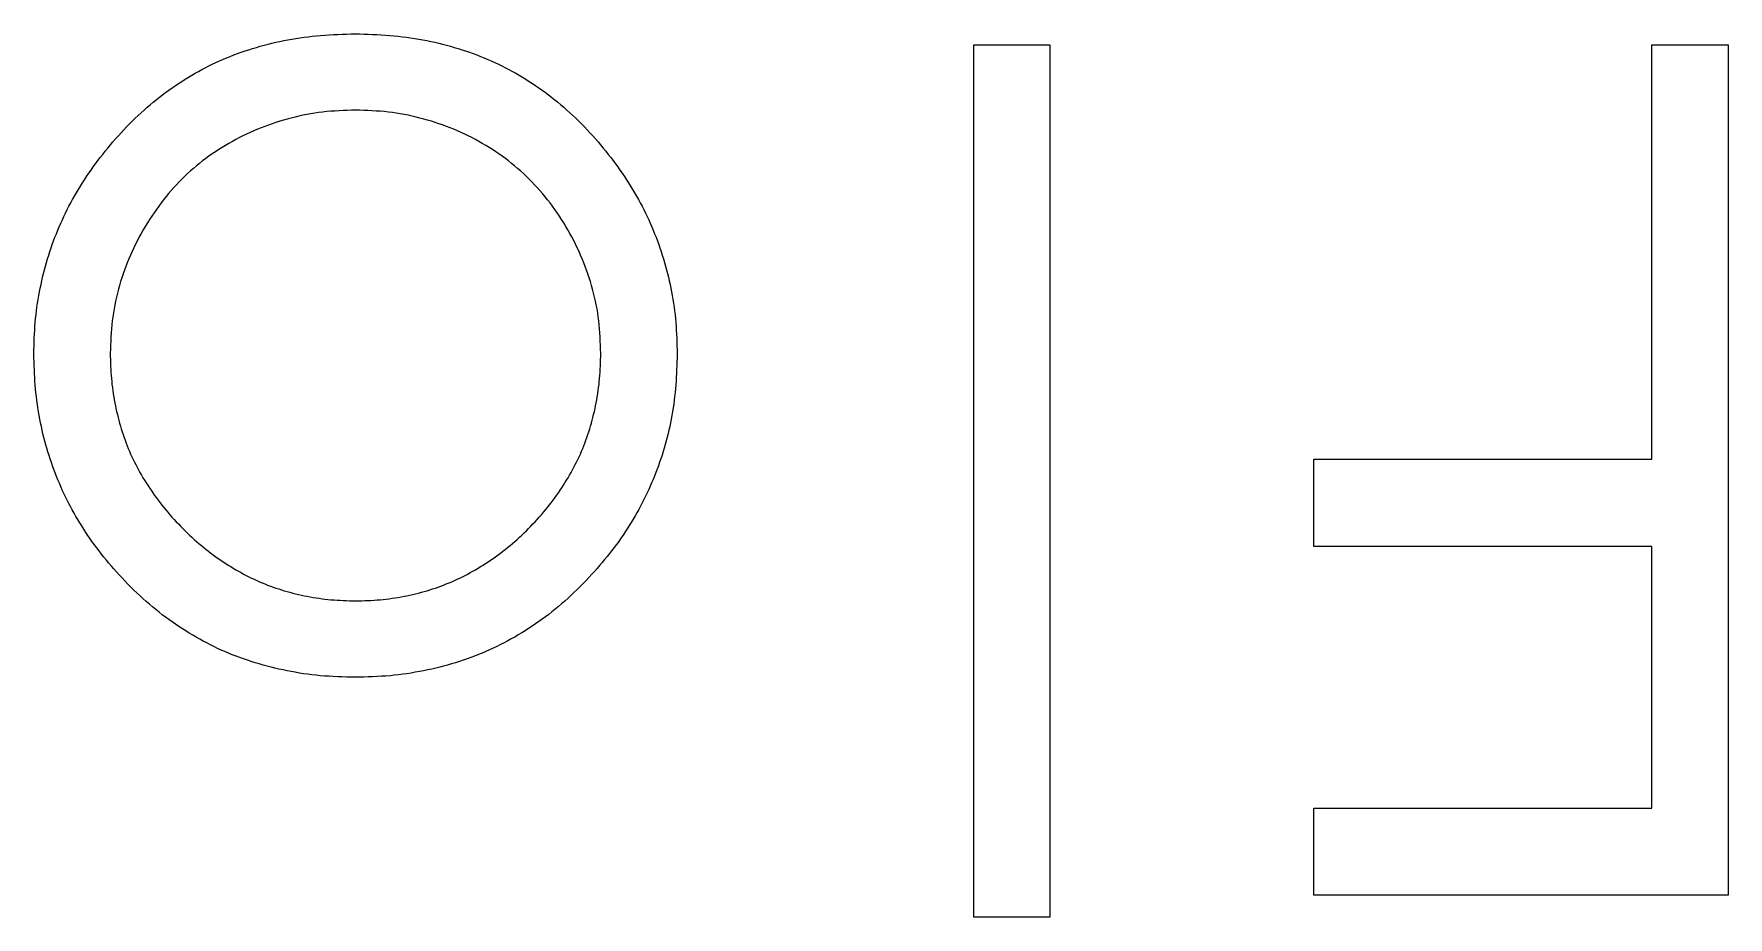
# Model space of a CAD drawing. Header units: millimetres. Extents: x 0 to 276, y 0 to 293.
# Drawn here: x 100.02 to 106.99, y 175.56 to 179.2 of the extents above; entities that cross this region are included whole.
import ezdxf

# ---------------------------------------------------------------- set-up
doc = ezdxf.new("R2010")
doc.units = ezdxf.units.MM

msp = doc.modelspace()

# ---------------------------------------------------------------- linework, layer by layer
at = {"color": 18, "linetype": 'Continuous', "lineweight": 15, "true_color": 0x000000}
for p, q in [((103.8894, 175.5618), (103.8894, 179.1516)), ((103.8894, 179.1516), (104.2035, 179.1516)), ((103.8894, 175.5618), (103.8894, 179.1516)), ((103.8894, 179.1516), (104.2035, 179.1516)), ((103.8894, 175.5618), (103.8894, 179.1516)), ((103.8894, 179.1516), (104.2035, 179.1516)), ((103.8894, 175.5618), (103.8894, 179.1516)), ((103.8894, 179.1516), (104.2035, 179.1516)), ((104.2035, 179.1516), (104.2035, 175.5618)), ((104.2035, 179.1516), (104.2035, 175.5618)), ((104.2035, 179.1516), (104.2035, 175.5618)), ((104.2035, 179.1516), (104.2035, 175.5618)), ((106.6804, 177.4465), (106.6804, 179.1516)), ((106.6804, 179.1516), (106.9945, 179.1516)), ((106.6804, 177.4465), (106.6804, 179.1516)), ((106.6804, 179.1516), (106.9945, 179.1516)), ((106.6804, 177.4465), (106.6804, 179.1516)), ((106.6804, 179.1516), (106.9945, 179.1516)), ((106.6804, 177.4465), (106.6804, 179.1516)), ((106.6804, 179.1516), (106.9945, 179.1516)), ((106.9945, 179.1516), (106.9945, 175.6516)), ((106.9945, 179.1516), (106.9945, 175.6516)), ((106.9945, 179.1516), (106.9945, 175.6516)), ((106.9945, 179.1516), (106.9945, 175.6516)), ((105.2894, 177.4465), (106.6804, 177.4465)), ((105.2894, 177.0875), (105.2894, 177.4465)), ((105.2894, 177.4465), (106.6804, 177.4465)), ((105.2894, 177.0875), (105.2894, 177.4465)), ((105.2894, 177.4465), (106.6804, 177.4465)), ((105.2894, 177.0875), (105.2894, 177.4465)), ((105.2894, 177.4465), (106.6804, 177.4465)), ((105.2894, 177.0875), (105.2894, 177.4465)), ((106.6804, 177.0875), (105.2894, 177.0875)), ((106.6804, 177.0875), (105.2894, 177.0875)), ((106.6804, 177.0875), (105.2894, 177.0875)), ((106.6804, 177.0875), (105.2894, 177.0875)), ((106.6804, 176.0106), (106.6804, 177.0875)), ((106.6804, 176.0106), (106.6804, 177.0875)), ((106.6804, 176.0106), (106.6804, 177.0875)), ((106.6804, 176.0106), (106.6804, 177.0875)), ((105.2894, 176.0106), (106.6804, 176.0106)), ((105.2894, 175.6516), (105.2894, 176.0106)), ((105.2894, 176.0106), (106.6804, 176.0106)), ((105.2894, 175.6516), (105.2894, 176.0106)), ((105.2894, 176.0106), (106.6804, 176.0106)), ((105.2894, 175.6516), (105.2894, 176.0106)), ((105.2894, 176.0106), (106.6804, 176.0106)), ((105.2894, 175.6516), (105.2894, 176.0106)), ((106.9945, 175.6516), (105.2894, 175.6516)), ((106.9945, 175.6516), (105.2894, 175.6516)), ((106.9945, 175.6516), (105.2894, 175.6516)), ((106.9945, 175.6516), (105.2894, 175.6516)), ((104.2035, 175.5618), (103.8894, 175.5618)), ((104.2035, 175.5618), (103.8894, 175.5618)), ((104.2035, 175.5618), (103.8894, 175.5618)), ((104.2035, 175.5618), (103.8894, 175.5618))]:
    msp.add_line(p, q, dxfattribs=at)
for points, knots in [([(100.0214, 177.8798), (100.0224, 177.9231), (100.0243, 178.0086), (100.0427, 178.1346), (100.0712, 178.2568), (100.112, 178.3747), (100.1644, 178.4886), (100.2283, 178.598), (100.3041, 178.7031), (100.3902, 178.8031), (100.4852, 178.8953), (100.5883, 178.9756), (100.6975, 179.0445), (100.8141, 179.0999), (100.9372, 179.1436), (101.0669, 179.1743), (101.2032, 179.1929), (101.2962, 179.1952), (101.3437, 179.1965)], [0, 0, 0, 0, 0.062416, 0.123337, 0.183265, 0.243172, 0.302898, 0.363774, 0.425605, 0.489659, 0.553785, 0.616222, 0.677854, 0.739517, 0.802097, 0.865866, 0.931508, 1, 1, 1, 1]), ([(100.0214, 177.8798), (100.0224, 177.9231), (100.0243, 178.0086), (100.0427, 178.1346), (100.0712, 178.2568), (100.112, 178.3747), (100.1644, 178.4886), (100.2283, 178.598), (100.3041, 178.7031), (100.3902, 178.8031), (100.4852, 178.8953), (100.5883, 178.9756), (100.6975, 179.0445), (100.8141, 179.0999), (100.9372, 179.1436), (101.0669, 179.1743), (101.2032, 179.1929), (101.2962, 179.1952), (101.3437, 179.1965)], [0, 0, 0, 0, 0.062416, 0.123337, 0.183265, 0.243172, 0.302898, 0.363774, 0.425605, 0.489659, 0.553785, 0.616222, 0.677854, 0.739517, 0.802097, 0.865866, 0.931508, 1, 1, 1, 1]), ([(100.0214, 177.8798), (100.0224, 177.9231), (100.0243, 178.0086), (100.0427, 178.1346), (100.0712, 178.2568), (100.112, 178.3747), (100.1644, 178.4886), (100.2283, 178.598), (100.3041, 178.7031), (100.3902, 178.8031), (100.4852, 178.8953), (100.5883, 178.9756), (100.6975, 179.0445), (100.8141, 179.0999), (100.9372, 179.1436), (101.0669, 179.1743), (101.2032, 179.1929), (101.2962, 179.1952), (101.3437, 179.1965)], [0, 0, 0, 0, 0.062416, 0.123337, 0.183265, 0.243172, 0.302898, 0.363774, 0.425605, 0.489659, 0.553785, 0.616222, 0.677854, 0.739517, 0.802097, 0.865866, 0.931508, 1, 1, 1, 1]), ([(100.0214, 177.8798), (100.0224, 177.9231), (100.0243, 178.0086), (100.0427, 178.1346), (100.0712, 178.2568), (100.112, 178.3747), (100.1644, 178.4886), (100.2283, 178.598), (100.3041, 178.7031), (100.3902, 178.8031), (100.4852, 178.8953), (100.5883, 178.9756), (100.6975, 179.0445), (100.8141, 179.0999), (100.9372, 179.1436), (101.0669, 179.1743), (101.2032, 179.1929), (101.2962, 179.1952), (101.3437, 179.1965)], [0, 0, 0, 0, 0.062416, 0.123337, 0.183265, 0.243172, 0.302898, 0.363774, 0.425605, 0.489659, 0.553785, 0.616222, 0.677854, 0.739517, 0.802097, 0.865866, 0.931508, 1, 1, 1, 1]), ([(101.3437, 179.1965), (101.3914, 179.1952), (101.4849, 179.1929), (101.6217, 179.1744), (101.7517, 179.1436), (101.8749, 179.0997), (101.992, 179.0445), (102.1018, 178.9758), (102.205, 178.8953), (102.3001, 178.8031), (102.3861, 178.7031), (102.462, 178.598), (102.5259, 178.4886), (102.5782, 178.3747), (102.619, 178.2568), (102.6476, 178.1346), (102.6659, 178.0086), (102.6679, 177.9231), (102.6688, 177.8798)], [0, 0, 0, 0, 0.068742, 0.134635, 0.198324, 0.260825, 0.322714, 0.384555, 0.446913, 0.510958, 0.574931, 0.636685, 0.697483, 0.757134, 0.816966, 0.876818, 0.937663, 1, 1, 1, 1]), ([(101.3437, 179.1965), (101.3914, 179.1952), (101.4849, 179.1929), (101.6217, 179.1744), (101.7517, 179.1436), (101.8749, 179.0997), (101.992, 179.0445), (102.1018, 178.9758), (102.205, 178.8953), (102.3001, 178.8031), (102.3861, 178.7031), (102.462, 178.598), (102.5259, 178.4886), (102.5782, 178.3747), (102.619, 178.2568), (102.6476, 178.1346), (102.6659, 178.0086), (102.6679, 177.9231), (102.6688, 177.8798)], [0, 0, 0, 0, 0.068742, 0.134635, 0.198324, 0.260825, 0.322714, 0.384555, 0.446913, 0.510958, 0.574931, 0.636685, 0.697483, 0.757134, 0.816966, 0.876818, 0.937663, 1, 1, 1, 1]), ([(101.3437, 179.1965), (101.3914, 179.1952), (101.4849, 179.1929), (101.6217, 179.1744), (101.7517, 179.1436), (101.8749, 179.0997), (101.992, 179.0445), (102.1018, 178.9758), (102.205, 178.8953), (102.3001, 178.8031), (102.3861, 178.7031), (102.462, 178.598), (102.5259, 178.4886), (102.5782, 178.3747), (102.619, 178.2568), (102.6476, 178.1346), (102.6659, 178.0086), (102.6679, 177.9231), (102.6688, 177.8798)], [0, 0, 0, 0, 0.068742, 0.134635, 0.198324, 0.260825, 0.322714, 0.384555, 0.446913, 0.510958, 0.574931, 0.636685, 0.697483, 0.757134, 0.816966, 0.876818, 0.937663, 1, 1, 1, 1]), ([(101.3437, 179.1965), (101.3914, 179.1952), (101.4849, 179.1929), (101.6217, 179.1744), (101.7517, 179.1436), (101.8749, 179.0997), (101.992, 179.0445), (102.1018, 178.9758), (102.205, 178.8953), (102.3001, 178.8031), (102.3861, 178.7031), (102.462, 178.598), (102.5259, 178.4886), (102.5782, 178.3747), (102.619, 178.2568), (102.6476, 178.1346), (102.6659, 178.0086), (102.6679, 177.9231), (102.6688, 177.8798)], [0, 0, 0, 0, 0.068742, 0.134635, 0.198324, 0.260825, 0.322714, 0.384555, 0.446913, 0.510958, 0.574931, 0.636685, 0.697483, 0.757134, 0.816966, 0.876818, 0.937663, 1, 1, 1, 1]), ([(101.3451, 178.8824), (101.2999, 178.8811), (101.2106, 178.8785), (101.0802, 178.8527), (100.9552, 178.8126), (100.837, 178.7567), (100.7274, 178.6857), (100.6281, 178.6013), (100.5423, 178.5019), (100.469, 178.3913), (100.4095, 178.272), (100.3663, 178.1462), (100.3403, 178.0154), (100.3371, 177.9266), (100.3355, 177.8819)], [0, 0, 0, 0, 0.085606, 0.168983, 0.250908, 0.333708, 0.416005, 0.49766, 0.579893, 0.663902, 0.748466, 0.831791, 0.915252, 1, 1, 1, 1]), ([(101.3451, 178.8824), (101.2999, 178.8811), (101.2106, 178.8785), (101.0802, 178.8527), (100.9552, 178.8126), (100.837, 178.7567), (100.7274, 178.6857), (100.6281, 178.6013), (100.5423, 178.5019), (100.469, 178.3913), (100.4095, 178.272), (100.3663, 178.1462), (100.3403, 178.0154), (100.3371, 177.9266), (100.3355, 177.8819)], [0, 0, 0, 0, 0.085606, 0.168983, 0.250908, 0.333708, 0.416005, 0.49766, 0.579893, 0.663902, 0.748466, 0.831791, 0.915252, 1, 1, 1, 1]), ([(101.3451, 178.8824), (101.2999, 178.8811), (101.2106, 178.8785), (101.0802, 178.8527), (100.9552, 178.8126), (100.837, 178.7567), (100.7274, 178.6857), (100.6281, 178.6013), (100.5423, 178.5019), (100.469, 178.3913), (100.4095, 178.272), (100.3663, 178.1462), (100.3403, 178.0154), (100.3371, 177.9266), (100.3355, 177.8819)], [0, 0, 0, 0, 0.085606, 0.168983, 0.250908, 0.333708, 0.416005, 0.49766, 0.579893, 0.663902, 0.748466, 0.831791, 0.915252, 1, 1, 1, 1]), ([(101.3451, 178.8824), (101.2999, 178.8811), (101.2106, 178.8785), (101.0802, 178.8527), (100.9552, 178.8126), (100.837, 178.7567), (100.7274, 178.6857), (100.6281, 178.6013), (100.5423, 178.5019), (100.469, 178.3913), (100.4095, 178.272), (100.3663, 178.1462), (100.3403, 178.0154), (100.3371, 177.9266), (100.3355, 177.8819)], [0, 0, 0, 0, 0.085606, 0.168983, 0.250908, 0.333708, 0.416005, 0.49766, 0.579893, 0.663902, 0.748466, 0.831791, 0.915252, 1, 1, 1, 1]), ([(102.3547, 177.8819), (102.3531, 177.9266), (102.3499, 178.0154), (102.324, 178.1462), (102.2806, 178.2718), (102.222, 178.3914), (102.1486, 178.5021), (102.0621, 178.6008), (101.9635, 178.686), (101.8539, 178.7567), (101.7355, 178.8128), (101.6103, 178.8526), (101.4796, 178.8785), (101.3903, 178.8811), (101.3451, 178.8824)], [0, 0, 0, 0, 0.084733, 0.168179, 0.251488, 0.335841, 0.419834, 0.502345, 0.583649, 0.665931, 0.748717, 0.831047, 0.91441, 1, 1, 1, 1]), ([(102.3547, 177.8819), (102.3531, 177.9266), (102.3499, 178.0154), (102.324, 178.1462), (102.2806, 178.2718), (102.222, 178.3914), (102.1486, 178.5021), (102.0621, 178.6008), (101.9635, 178.686), (101.8539, 178.7567), (101.7355, 178.8128), (101.6103, 178.8526), (101.4796, 178.8785), (101.3903, 178.8811), (101.3451, 178.8824)], [0, 0, 0, 0, 0.084733, 0.168179, 0.251488, 0.335841, 0.419834, 0.502345, 0.583649, 0.665931, 0.748717, 0.831047, 0.91441, 1, 1, 1, 1]), ([(102.3547, 177.8819), (102.3531, 177.9266), (102.3499, 178.0154), (102.324, 178.1462), (102.2806, 178.2718), (102.222, 178.3914), (102.1486, 178.5021), (102.0621, 178.6008), (101.9635, 178.686), (101.8539, 178.7567), (101.7355, 178.8128), (101.6103, 178.8526), (101.4796, 178.8785), (101.3903, 178.8811), (101.3451, 178.8824)], [0, 0, 0, 0, 0.084733, 0.168179, 0.251488, 0.335841, 0.419834, 0.502345, 0.583649, 0.665931, 0.748717, 0.831047, 0.91441, 1, 1, 1, 1]), ([(102.3547, 177.8819), (102.3531, 177.9266), (102.3499, 178.0154), (102.324, 178.1462), (102.2806, 178.2718), (102.222, 178.3914), (102.1486, 178.5021), (102.0621, 178.6008), (101.9635, 178.686), (101.8539, 178.7567), (101.7355, 178.8128), (101.6103, 178.8526), (101.4796, 178.8785), (101.3903, 178.8811), (101.3451, 178.8824)], [0, 0, 0, 0, 0.084733, 0.168179, 0.251488, 0.335841, 0.419834, 0.502345, 0.583649, 0.665931, 0.748717, 0.831047, 0.91441, 1, 1, 1, 1]), ([(100.372, 176.9704), (100.344, 177.0026), (100.2886, 177.0664), (100.2175, 177.1699), (100.1563, 177.277), (100.1072, 177.3893), (100.0685, 177.5056), (100.0411, 177.6265), (100.0247, 177.7517), (100.0225, 177.8367), (100.0214, 177.8798)], [0, 0, 0, 0, 0.128157, 0.253834, 0.376506, 0.498534, 0.621368, 0.744565, 0.870634, 1, 1, 1, 1]), ([(100.372, 176.9704), (100.344, 177.0026), (100.2886, 177.0664), (100.2175, 177.1699), (100.1563, 177.277), (100.1072, 177.3893), (100.0685, 177.5056), (100.0411, 177.6265), (100.0247, 177.7517), (100.0225, 177.8367), (100.0214, 177.8798)], [0, 0, 0, 0, 0.128157, 0.253834, 0.376506, 0.498534, 0.621368, 0.744565, 0.870634, 1, 1, 1, 1]), ([(100.372, 176.9704), (100.344, 177.0026), (100.2886, 177.0664), (100.2175, 177.1699), (100.1563, 177.277), (100.1072, 177.3893), (100.0685, 177.5056), (100.0411, 177.6265), (100.0247, 177.7517), (100.0225, 177.8367), (100.0214, 177.8798)], [0, 0, 0, 0, 0.128157, 0.253834, 0.376506, 0.498534, 0.621368, 0.744565, 0.870634, 1, 1, 1, 1]), ([(100.372, 176.9704), (100.344, 177.0026), (100.2886, 177.0664), (100.2175, 177.1699), (100.1563, 177.277), (100.1072, 177.3893), (100.0685, 177.5056), (100.0411, 177.6265), (100.0247, 177.7517), (100.0225, 177.8367), (100.0214, 177.8798)], [0, 0, 0, 0, 0.128157, 0.253834, 0.376506, 0.498534, 0.621368, 0.744565, 0.870634, 1, 1, 1, 1]), ([(100.3355, 177.8819), (100.3365, 177.8472), (100.3383, 177.7791), (100.3528, 177.6788), (100.376, 177.5823), (100.4079, 177.4895), (100.4506, 177.4009), (100.503, 177.3169), (100.5632, 177.2355), (100.6333, 177.1602), (100.7086, 177.0904), (100.789, 177.0298), (100.8728, 176.9784), (100.9602, 176.9357), (101.0517, 176.9037), (101.1465, 176.8804), (101.2447, 176.8661), (101.3114, 176.8641), (101.3451, 176.8631)], [0, 0, 0, 0, 0.065185, 0.128274, 0.19027, 0.251768, 0.312769, 0.374793, 0.43797, 0.503047, 0.568125, 0.63095, 0.692369, 0.752973, 0.813641, 0.874355, 0.936573, 1, 1, 1, 1]), ([(100.3355, 177.8819), (100.3365, 177.8472), (100.3383, 177.7791), (100.3528, 177.6788), (100.376, 177.5823), (100.4079, 177.4895), (100.4506, 177.4009), (100.503, 177.3169), (100.5632, 177.2355), (100.6333, 177.1602), (100.7086, 177.0904), (100.789, 177.0298), (100.8728, 176.9784), (100.9602, 176.9357), (101.0517, 176.9037), (101.1465, 176.8804), (101.2447, 176.8661), (101.3114, 176.8641), (101.3451, 176.8631)], [0, 0, 0, 0, 0.065185, 0.128274, 0.19027, 0.251768, 0.312769, 0.374793, 0.43797, 0.503047, 0.568125, 0.63095, 0.692369, 0.752973, 0.813641, 0.874355, 0.936573, 1, 1, 1, 1]), ([(100.3355, 177.8819), (100.3365, 177.8472), (100.3383, 177.7791), (100.3528, 177.6788), (100.376, 177.5823), (100.4079, 177.4895), (100.4506, 177.4009), (100.503, 177.3169), (100.5632, 177.2355), (100.6333, 177.1602), (100.7086, 177.0904), (100.789, 177.0298), (100.8728, 176.9784), (100.9602, 176.9357), (101.0517, 176.9037), (101.1465, 176.8804), (101.2447, 176.8661), (101.3114, 176.8641), (101.3451, 176.8631)], [0, 0, 0, 0, 0.065185, 0.128274, 0.19027, 0.251768, 0.312769, 0.374793, 0.43797, 0.503047, 0.568125, 0.63095, 0.692369, 0.752973, 0.813641, 0.874355, 0.936573, 1, 1, 1, 1]), ([(100.3355, 177.8819), (100.3365, 177.8472), (100.3383, 177.7791), (100.3528, 177.6788), (100.376, 177.5823), (100.4079, 177.4895), (100.4506, 177.4009), (100.503, 177.3169), (100.5632, 177.2355), (100.6333, 177.1602), (100.7086, 177.0904), (100.789, 177.0298), (100.8728, 176.9784), (100.9602, 176.9357), (101.0517, 176.9037), (101.1465, 176.8804), (101.2447, 176.8661), (101.3114, 176.8641), (101.3451, 176.8631)], [0, 0, 0, 0, 0.065185, 0.128274, 0.19027, 0.251768, 0.312769, 0.374793, 0.43797, 0.503047, 0.568125, 0.63095, 0.692369, 0.752973, 0.813641, 0.874355, 0.936573, 1, 1, 1, 1]), ([(101.3451, 176.8631), (101.3791, 176.8641), (101.4461, 176.866), (101.5447, 176.8805), (101.6396, 176.9034), (101.7311, 176.936), (101.8187, 176.9781), (101.9026, 177.0298), (101.983, 177.0905), (102.0584, 177.1599), (102.1276, 177.2358), (102.1881, 177.3167), (102.2395, 177.4012), (102.2823, 177.4894), (102.3142, 177.5823), (102.3374, 177.6788), (102.3519, 177.7791), (102.3538, 177.8472), (102.3547, 177.8819)], [0, 0, 0, 0, 0.063846, 0.126044, 0.187165, 0.247399, 0.30838, 0.36978, 0.432584, 0.497641, 0.562401, 0.625557, 0.687332, 0.748313, 0.809791, 0.871768, 0.934836, 1, 1, 1, 1]), ([(101.3451, 176.8631), (101.3791, 176.8641), (101.4461, 176.866), (101.5447, 176.8805), (101.6396, 176.9034), (101.7311, 176.936), (101.8187, 176.9781), (101.9026, 177.0298), (101.983, 177.0905), (102.0584, 177.1599), (102.1276, 177.2358), (102.1881, 177.3167), (102.2395, 177.4012), (102.2823, 177.4894), (102.3142, 177.5823), (102.3374, 177.6788), (102.3519, 177.7791), (102.3538, 177.8472), (102.3547, 177.8819)], [0, 0, 0, 0, 0.063846, 0.126044, 0.187165, 0.247399, 0.30838, 0.36978, 0.432584, 0.497641, 0.562401, 0.625557, 0.687332, 0.748313, 0.809791, 0.871768, 0.934836, 1, 1, 1, 1]), ([(101.3451, 176.8631), (101.3791, 176.8641), (101.4461, 176.866), (101.5447, 176.8805), (101.6396, 176.9034), (101.7311, 176.936), (101.8187, 176.9781), (101.9026, 177.0298), (101.983, 177.0905), (102.0584, 177.1599), (102.1276, 177.2358), (102.1881, 177.3167), (102.2395, 177.4012), (102.2823, 177.4894), (102.3142, 177.5823), (102.3374, 177.6788), (102.3519, 177.7791), (102.3538, 177.8472), (102.3547, 177.8819)], [0, 0, 0, 0, 0.063846, 0.126044, 0.187165, 0.247399, 0.30838, 0.36978, 0.432584, 0.497641, 0.562401, 0.625557, 0.687332, 0.748313, 0.809791, 0.871768, 0.934836, 1, 1, 1, 1]), ([(101.3451, 176.8631), (101.3791, 176.8641), (101.4461, 176.866), (101.5447, 176.8805), (101.6396, 176.9034), (101.7311, 176.936), (101.8187, 176.9781), (101.9026, 177.0298), (101.983, 177.0905), (102.0584, 177.1599), (102.1276, 177.2358), (102.1881, 177.3167), (102.2395, 177.4012), (102.2823, 177.4894), (102.3142, 177.5823), (102.3374, 177.6788), (102.3519, 177.7791), (102.3538, 177.8472), (102.3547, 177.8819)], [0, 0, 0, 0, 0.063846, 0.126044, 0.187165, 0.247399, 0.30838, 0.36978, 0.432584, 0.497641, 0.562401, 0.625557, 0.687332, 0.748313, 0.809791, 0.871768, 0.934836, 1, 1, 1, 1]), ([(102.6688, 177.8798), (102.6677, 177.8369), (102.6655, 177.7522), (102.6492, 177.6272), (102.6218, 177.5065), (102.5831, 177.3906), (102.5336, 177.2789), (102.4732, 177.1715), (102.4014, 177.0685), (102.3462, 177.0048), (102.3183, 176.9725)], [0, 0, 0, 0, 0.128919, 0.255238, 0.378679, 0.501088, 0.622714, 0.746241, 0.871589, 1, 1, 1, 1]), ([(102.6688, 177.8798), (102.6677, 177.8369), (102.6655, 177.7522), (102.6492, 177.6272), (102.6218, 177.5065), (102.5831, 177.3906), (102.5336, 177.2789), (102.4732, 177.1715), (102.4014, 177.0685), (102.3462, 177.0048), (102.3183, 176.9725)], [0, 0, 0, 0, 0.128919, 0.255238, 0.378679, 0.501088, 0.622714, 0.746241, 0.871589, 1, 1, 1, 1]), ([(102.6688, 177.8798), (102.6677, 177.8369), (102.6655, 177.7522), (102.6492, 177.6272), (102.6218, 177.5065), (102.5831, 177.3906), (102.5336, 177.2789), (102.4732, 177.1715), (102.4014, 177.0685), (102.3462, 177.0048), (102.3183, 176.9725)], [0, 0, 0, 0, 0.128919, 0.255238, 0.378679, 0.501088, 0.622714, 0.746241, 0.871589, 1, 1, 1, 1]), ([(102.6688, 177.8798), (102.6677, 177.8369), (102.6655, 177.7522), (102.6492, 177.6272), (102.6218, 177.5065), (102.5831, 177.3906), (102.5336, 177.2789), (102.4732, 177.1715), (102.4014, 177.0685), (102.3462, 177.0048), (102.3183, 176.9725)], [0, 0, 0, 0, 0.128919, 0.255238, 0.378679, 0.501088, 0.622714, 0.746241, 0.871589, 1, 1, 1, 1]), ([(101.3437, 176.549), (101.2957, 176.5501), (101.2016, 176.5521), (101.0638, 176.5735), (100.9323, 176.6062), (100.8065, 176.6515), (100.6881, 176.7122), (100.5753, 176.7846), (100.4685, 176.8704), (100.4045, 176.9367), (100.372, 176.9704)], [0, 0, 0, 0, 0.131751, 0.258332, 0.382134, 0.503804, 0.624693, 0.746871, 0.871514, 1, 1, 1, 1]), ([(101.3437, 176.549), (101.2957, 176.5501), (101.2016, 176.5521), (101.0638, 176.5735), (100.9323, 176.6062), (100.8065, 176.6515), (100.6881, 176.7122), (100.5753, 176.7846), (100.4685, 176.8704), (100.4045, 176.9367), (100.372, 176.9704)], [0, 0, 0, 0, 0.131751, 0.258332, 0.382134, 0.503804, 0.624693, 0.746871, 0.871514, 1, 1, 1, 1]), ([(101.3437, 176.549), (101.2957, 176.5501), (101.2016, 176.5521), (101.0638, 176.5735), (100.9323, 176.6062), (100.8065, 176.6515), (100.6881, 176.7122), (100.5753, 176.7846), (100.4685, 176.8704), (100.4045, 176.9367), (100.372, 176.9704)], [0, 0, 0, 0, 0.131751, 0.258332, 0.382134, 0.503804, 0.624693, 0.746871, 0.871514, 1, 1, 1, 1]), ([(101.3437, 176.549), (101.2957, 176.5501), (101.2016, 176.5521), (101.0638, 176.5735), (100.9323, 176.6062), (100.8065, 176.6515), (100.6881, 176.7122), (100.5753, 176.7846), (100.4685, 176.8704), (100.4045, 176.9367), (100.372, 176.9704)], [0, 0, 0, 0, 0.131751, 0.258332, 0.382134, 0.503804, 0.624693, 0.746871, 0.871514, 1, 1, 1, 1]), ([(102.3183, 176.9725), (102.2858, 176.9385), (102.222, 176.8717), (102.1147, 176.7862), (102.0022, 176.7123), (101.8824, 176.6528), (101.7568, 176.606), (101.6245, 176.5734), (101.4863, 176.5521), (101.3917, 176.5501), (101.3437, 176.549)], [0, 0, 0, 0, 0.128498, 0.252713, 0.374819, 0.496436, 0.617911, 0.741288, 0.8687, 1, 1, 1, 1]), ([(102.3183, 176.9725), (102.2858, 176.9385), (102.222, 176.8717), (102.1147, 176.7862), (102.0022, 176.7123), (101.8824, 176.6528), (101.7568, 176.606), (101.6245, 176.5734), (101.4863, 176.5521), (101.3917, 176.5501), (101.3437, 176.549)], [0, 0, 0, 0, 0.128498, 0.252713, 0.374819, 0.496436, 0.617911, 0.741288, 0.8687, 1, 1, 1, 1]), ([(102.3183, 176.9725), (102.2858, 176.9385), (102.222, 176.8717), (102.1147, 176.7862), (102.0022, 176.7123), (101.8824, 176.6528), (101.7568, 176.606), (101.6245, 176.5734), (101.4863, 176.5521), (101.3917, 176.5501), (101.3437, 176.549)], [0, 0, 0, 0, 0.128498, 0.252713, 0.374819, 0.496436, 0.617911, 0.741288, 0.8687, 1, 1, 1, 1]), ([(102.3183, 176.9725), (102.2858, 176.9385), (102.222, 176.8717), (102.1147, 176.7862), (102.0022, 176.7123), (101.8824, 176.6528), (101.7568, 176.606), (101.6245, 176.5734), (101.4863, 176.5521), (101.3917, 176.5501), (101.3437, 176.549)], [0, 0, 0, 0, 0.128498, 0.252713, 0.374819, 0.496436, 0.617911, 0.741288, 0.8687, 1, 1, 1, 1])]:
    msp.add_open_spline(points, degree=3, knots=knots, dxfattribs=at)

doc.saveas('drawing.dxf')
